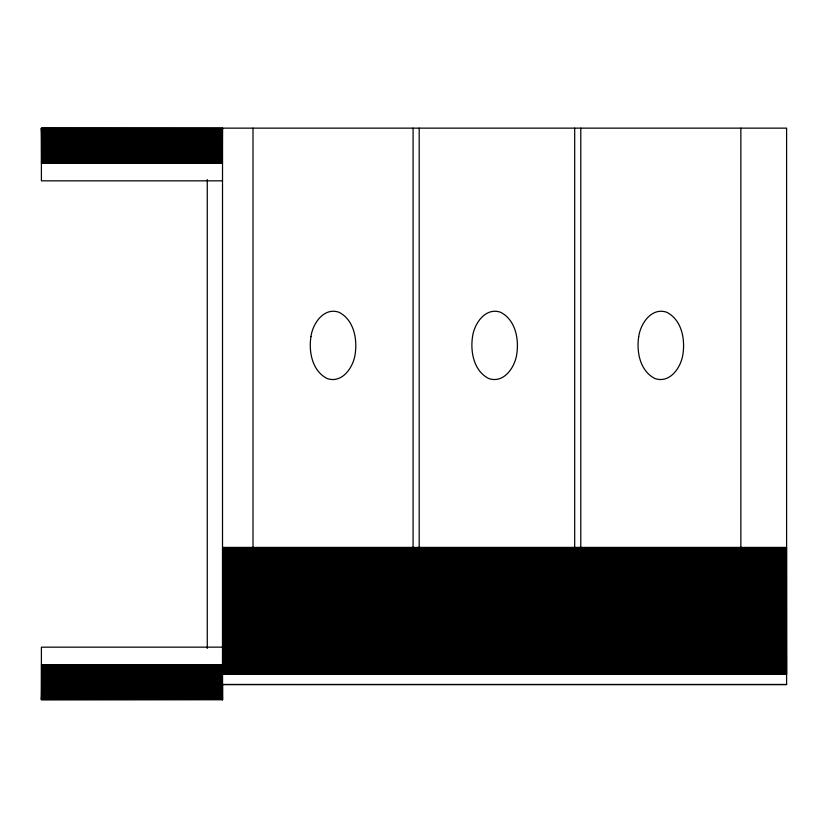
<?xml version="1.0" encoding="UTF-8"?>
<svg xmlns="http://www.w3.org/2000/svg" width="828" height="828" viewBox="0 0 828 828"><rect width="100%" height="100%" fill="white"/><g stroke="black" fill="none" stroke-linecap="round" stroke-linejoin="round"><path stroke-width="1.24" d="M786.6 684.456L222.515 684.477L222.515 699.774L222.515 128.143M222.515 684.58L786.6 684.611L786.6 128.143L41.4 128.143L41.4 180.835L222.515 180.835M41.4 128.319L222.515 128.319M41.4 128.423L222.515 128.537M41.4 128.682L222.515 128.682M41.4 128.837L222.515 128.837M41.4 129.023L222.515 129.023M41.4 129.23L222.515 129.23M41.4 129.458L222.515 129.458M41.4 129.717L222.515 129.717M41.4 129.986L222.515 129.986M41.4 130.275L222.515 130.275M41.4 130.596L222.515 130.596M41.4 130.927L222.515 130.927M41.4 131.29L222.515 131.29M41.4 131.662L222.515 131.662M41.4 132.066L222.515 132.066M41.4 132.49L222.515 132.49M41.4 132.935L222.515 132.935M41.4 133.401L222.515 133.401M41.4 133.888L222.515 133.888M41.4 134.395L222.515 134.395M41.4 134.923L222.515 134.923M41.4 135.471L222.515 135.471M41.4 136.04L222.515 136.04M41.4 136.641L222.515 136.641M41.4 137.251L222.515 137.251M41.4 137.883L222.515 137.883M41.4 138.545L222.515 138.545M41.4 139.218L222.515 139.218M41.4 139.922L222.515 139.922M41.4 140.636L222.515 140.636M41.4 141.381L222.515 141.381M41.4 142.137L222.515 142.137M41.4 142.913L222.515 142.913M41.4 143.72L222.515 143.72M41.4 144.538L222.515 144.538M41.4 145.386L222.515 145.386M41.4 146.245L222.515 146.245M41.4 147.136L222.515 147.136M41.4 148.036L222.515 148.036M41.4 148.957L222.515 148.957M41.4 149.909L222.515 149.909M41.4 150.872L222.515 150.872M41.4 151.855L222.515 151.855M41.4 152.859L222.515 152.859M41.4 153.884L222.515 153.884M41.4 154.929L222.515 154.929M41.4 155.995L222.515 155.995M41.4 157.072L222.515 157.072M41.4 158.179L222.515 158.179M41.4 159.297L222.515 159.297M41.4 160.446L222.515 160.446M41.4 161.605L222.515 161.605M41.4 162.785L222.515 162.785M41.4 163.23L222.515 163.23M222.515 547.401L786.6 547.401M222.515 547.888L786.6 547.888M222.515 548.654L786.6 548.654M222.515 549.409L786.6 549.409M222.515 550.175L786.6 550.175M222.515 550.93L786.6 550.93M222.515 551.696L786.6 551.696M222.515 552.452L786.6 552.452M222.515 553.207L786.6 553.207M222.515 553.963L786.6 553.963M222.515 554.719L786.6 554.719M222.515 555.464L786.6 555.464M222.515 556.219L786.6 556.219M222.515 556.965L786.6 556.965M222.515 557.72L786.6 557.72M222.515 558.465L786.6 558.465M222.515 559.21L786.6 559.21M222.515 559.956L786.6 559.956M222.515 560.701L786.6 560.701M222.515 561.436L786.6 561.436M222.515 562.181L786.6 562.181M222.515 562.916L786.6 562.916M222.515 563.651L786.6 563.651M222.515 564.396L786.6 564.396M222.515 565.131L786.6 565.131M222.515 565.855L786.6 565.855M222.515 566.59L786.6 566.59M222.515 567.325L786.6 567.325M222.515 568.049L786.6 568.049M222.515 568.784L786.6 568.784M222.515 569.509L786.6 569.509M222.515 570.233L786.6 570.233M222.515 570.958L786.6 570.958M222.515 571.682L786.6 571.682M222.515 572.396L786.6 572.396M222.515 573.121L786.6 573.121M222.515 573.835L786.6 573.835M222.515 574.549L786.6 574.549M222.515 575.263L786.6 575.263M222.515 575.977L786.6 575.977M222.515 576.692L786.6 576.692M222.515 577.406L786.6 577.406M222.515 578.11L786.6 578.11M222.515 578.824L786.6 578.824M222.515 579.528L786.6 579.528M222.515 580.231L786.6 580.231M222.515 580.935L786.6 580.935M222.515 581.639L786.6 581.639M222.515 582.332L786.6 582.332M222.515 583.036L786.6 583.036M222.515 583.73L786.6 583.73M222.515 584.423L786.6 584.423M222.515 585.117L786.6 585.117M222.515 585.81L786.6 585.81M222.515 586.503L786.6 586.503M222.515 587.187L786.6 587.187M222.515 587.88L786.6 587.88M222.515 588.563L786.6 588.563M222.515 589.246L786.6 589.246M222.515 589.929L786.6 589.929M222.515 590.612L786.6 590.612M222.515 591.295L786.6 591.295M222.515 591.968L786.6 591.968M222.515 592.641L786.6 592.641M222.515 593.324L786.6 593.324M222.515 593.997L786.6 593.997M222.515 594.659L786.6 594.659M222.515 595.332L786.6 595.332M222.515 596.005L786.6 596.005M222.515 596.667L786.6 596.667M222.515 597.33L786.6 597.33M222.515 597.992L786.6 597.992M222.515 598.654L786.6 598.654M222.515 599.317L786.6 599.317M222.515 599.969L786.6 599.969M222.515 600.631L786.6 600.631M222.515 601.283L786.6 601.283M222.515 601.935L786.6 601.935M222.515 602.587L786.6 602.587M222.515 603.239L786.6 603.239M222.515 603.881L786.6 603.881M222.515 604.533L786.6 604.533M222.515 605.175L786.6 605.175M222.515 605.817L786.6 605.817M222.515 606.458L786.6 606.458M222.515 607.09L786.6 607.09M222.515 607.731L786.6 607.731M222.515 608.363L786.6 608.363M222.515 609.004L786.6 609.004M222.515 609.636L786.6 609.636M222.515 610.257L786.6 610.257M222.515 610.888L786.6 610.888M222.515 611.519L786.6 611.519M222.515 612.14L786.6 612.14M222.515 612.761L786.6 612.761M222.515 613.382L786.6 613.382M222.515 614.003L786.6 614.003M222.515 614.624L786.6 614.624M222.515 615.235L786.6 615.235M222.515 615.846L786.6 615.846M222.515 616.456L786.6 616.456M222.515 617.067L786.6 617.067M222.515 617.678L786.6 617.678M222.515 618.288L786.6 618.288M222.515 618.889L786.6 618.889M222.515 619.489L786.6 619.489M222.515 620.089L786.6 620.089M222.515 620.689L786.6 620.689M222.515 621.29L786.6 621.29M222.515 621.88L786.6 621.88M222.515 622.47L786.6 622.47M222.515 623.06L786.6 623.06M222.515 623.65L786.6 623.65M222.515 624.24L786.6 624.24M222.515 624.83L786.6 624.83M222.515 625.409L786.6 625.409M222.515 625.989L786.6 625.989M222.515 626.568L786.6 626.568M222.515 627.148L786.6 627.148M222.515 627.717L786.6 627.717M222.515 628.297L786.6 628.297M222.515 628.866L786.6 628.866M222.515 629.435L786.6 629.435M222.515 630.005L786.6 630.005M222.515 630.574L786.6 630.574M222.515 631.133L786.6 631.133M222.515 631.692L786.6 631.692M222.515 632.25L786.6 632.25M222.515 632.809L786.6 632.809M222.515 633.368L786.6 633.368M222.515 633.917L786.6 633.917M222.515 634.476L786.6 634.476M222.515 635.024L786.6 635.024M222.515 635.573L786.6 635.573M222.515 636.111L786.6 636.111M222.515 636.66L786.6 636.66M222.515 637.198L786.6 637.198M222.515 637.736L786.6 637.736M222.515 638.274L786.6 638.274M222.515 638.812L786.6 638.812M222.515 639.351L786.6 639.351M222.515 639.878L786.6 639.878M222.515 640.406L786.6 640.406M222.515 640.934L786.6 640.934M222.515 641.462L786.6 641.462M222.515 641.979L786.6 641.979M222.515 642.497L786.6 642.497M222.515 643.025L786.6 643.025M222.515 643.532L786.6 643.532M222.515 644.049L786.6 644.049M222.515 644.567L786.6 644.567M222.515 645.074L786.6 645.074M222.515 645.581L786.6 645.581M222.515 646.088L786.6 646.088M222.515 646.596L786.6 646.596M786.6 647.092L41.4 647.165L41.4 699.857L222.515 699.681M222.515 647.589L786.6 647.589M222.515 648.096L786.6 648.096M222.515 648.583L786.6 648.583M222.515 649.08L786.6 649.08M222.515 649.566L786.6 649.566M222.515 650.063L786.6 650.063M222.515 650.549L786.6 650.549M222.515 651.036L786.6 651.036M222.515 651.512L786.6 651.512M222.515 651.998L786.6 651.998M222.515 652.474L786.6 652.474M222.515 652.95L786.6 652.95M222.515 653.427L786.6 653.427M222.515 653.892L786.6 653.892M222.515 654.358L786.6 654.358M222.515 654.834L786.6 654.834M222.515 655.29L786.6 655.29M222.515 655.755L786.6 655.755M222.515 656.221L786.6 656.221M222.515 656.676L786.6 656.676M222.515 657.132L786.6 657.132M222.515 657.587L786.6 657.587M222.515 658.032L786.6 658.032M222.515 658.488L786.6 658.488M222.515 658.933L786.6 658.933M222.515 659.378L786.6 659.378M222.515 659.823L786.6 659.823M222.515 660.258L786.6 660.258M222.515 660.703L786.6 660.703M222.515 661.137L786.6 661.137M222.515 661.572L786.6 661.572M222.515 661.996L786.6 661.996M222.515 662.431L786.6 662.431M222.515 662.855L786.6 662.855M222.515 663.28L786.6 663.28M222.515 663.704L786.6 663.704M222.515 664.118L786.6 664.118M222.515 664.542L786.6 664.542M41.4 664.77L222.515 664.77M222.515 664.956L786.6 664.956M41.4 665.215L222.515 665.215M222.515 665.37L786.6 665.37M222.515 665.784L786.6 665.784M222.515 666.188L786.6 666.188M41.4 666.395L222.515 666.395M222.515 666.592L786.6 666.592M222.515 666.995L786.6 666.995M222.515 667.399L786.6 667.399M41.4 667.554L222.515 667.554M222.515 667.803L786.6 667.803M222.515 668.196L786.6 668.196M222.515 668.589L786.6 668.589M41.4 668.703L222.515 668.703M222.515 668.983L786.6 668.983M222.515 669.376L786.6 669.376M41.4 669.821L786.6 669.759M222.515 670.142L786.6 670.142M222.515 670.525L786.6 670.525M786.6 670.908L41.4 670.928M222.515 671.291L786.6 671.291M222.515 671.663L786.6 671.663M41.4 672.005L786.6 672.036M222.515 672.408L786.6 672.408M222.515 672.771L786.6 672.771M41.4 673.071L786.6 673.143M222.515 673.506L786.6 673.506M222.515 673.868L786.6 673.868M41.4 674.116L222.515 674.116M222.515 674.365L786.6 674.23M41.4 675.141L222.515 675.141M41.4 676.145L222.515 676.145M41.4 677.128L222.515 677.128M41.4 678.091L222.515 678.091M41.4 679.043L222.515 679.043M41.4 679.964L222.515 679.964M41.4 680.864L222.515 680.864M41.4 681.755L222.515 681.755M41.4 682.614L222.515 682.614M41.4 683.462L222.515 683.462M41.4 684.28L222.515 684.28M41.4 685.087L222.515 685.087M41.4 685.863L222.515 685.863M41.4 686.619L222.515 686.619M41.4 687.364L222.515 687.364M41.4 688.078L222.515 688.078M41.4 688.782L222.515 688.782M41.4 689.455L222.515 689.455M41.4 690.117L222.515 690.117M41.4 690.749L222.515 690.749M41.4 691.359L222.515 691.359M41.4 691.96L222.515 691.96M41.4 692.529L222.515 692.529M41.4 693.077L222.515 693.077M41.4 693.605L222.515 693.605M41.4 694.112L222.515 694.112M41.4 694.599L222.515 694.599M41.4 695.065L222.515 695.065M41.4 695.51L222.515 695.51M41.4 695.934L222.515 695.934M41.4 696.338L222.515 696.338M41.4 696.71L222.515 696.71M41.4 697.072L222.515 697.072M41.4 697.404L222.515 697.404M41.4 697.725L222.515 697.725M41.4 698.014L222.515 698.014M41.4 698.283L222.515 698.283M41.4 698.542L222.515 698.542M41.4 698.77L222.515 698.77M41.4 698.977L222.515 698.977M41.4 699.163L222.515 699.163M41.4 699.318L222.515 699.318M41.4 699.463L222.515 699.463M740.863 128.143L740.863 547.401M580.78 128.143L580.78 547.401M574.684 128.143L574.684 547.401M419.185 128.143L419.185 547.401M413.079 128.143L413.079 547.401M253.006 128.143L253.006 547.401M207.269 179.562L207.269 648.438M638.698 336.696C636.39 351.9 640.034 371.12 655.02 378.572C670.121 383.706 681.175 367.177 682.945 354.094C685.253 338.89 681.61 319.67 666.623 312.218C651.532 307.084 640.479 323.613 638.698 336.696M310.955 336.52C308.585 351.734 312.177 370.965 327.122 378.531C342.161 383.799 353.328 367.342 355.129 354.27C357.499 339.056 353.908 319.825 338.962 312.259C323.924 306.991 312.756 323.448 310.955 336.52M472.56 336.52C470.19 351.734 473.782 370.965 488.727 378.531C503.766 383.799 514.933 367.342 516.734 354.27C519.104 339.056 515.513 319.825 500.567 312.259C485.529 306.991 474.361 323.448 472.56 336.52"/></g></svg>
